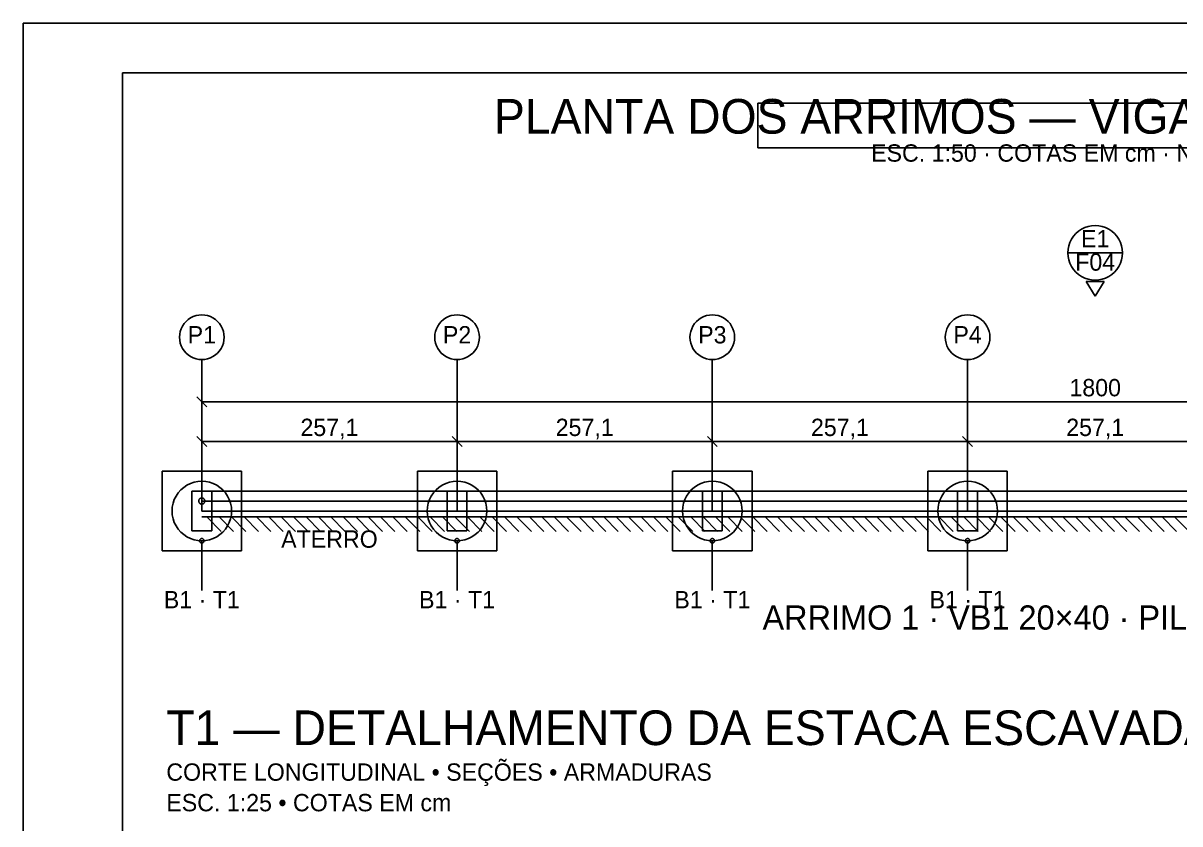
# Model space of a CAD drawing. Header units: millimetres. Extents: x 0 to 3648, y 0 to 594.
# Drawn here: x 0 to 233.1, y 432.7 to 594 of the extents above; entities that cross this region are included whole.
import ezdxf
from ezdxf.enums import TextEntityAlignment as Align

# ---------------------------------------------------------------- set-up
doc = ezdxf.new("R2010")
doc.units = ezdxf.units.MM
for name, color, linetype in [('ARMADURAS', 1, 'CONTINUOUS'), ('COTAS', 4, 'CONTINUOUS'), ('DESENHOS', 7, 'CONTINUOUS'), ('EIXOS', 6, 'CONTINUOUS'), ('FORMAS', 7, 'CONTINUOUS'), ('MOLDURA', 7, 'CONTINUOUS'), ('TEXTOS', 2, 'CONTINUOUS')]:
    doc.layers.add(name, color=color, linetype=linetype)

msp = doc.modelspace()

# ---------------------------------------------------------------- linework, layer by layer
at = {"layer": 'ARMADURAS'}
for p, q in [((34, 499.73883), (38, 499.73883)), ((34, 491.73883), (34, 499.73883)), ((38, 499.73883), (38, 491.73883)), ((85.42857, 499.73883), (89.42857, 499.73883)), ((85.42857, 491.73883), (85.42857, 499.73883)), ((89.42857, 499.73883), (89.42857, 491.73883)), ((136.85714, 499.73883), (140.85714, 499.73883)), ((136.85714, 491.73883), (136.85714, 499.73883)), ((140.85714, 499.73883), (140.85714, 491.73883)), ((188.28571, 499.73883), (192.28572, 499.73883)), ((188.28571, 491.73883), (188.28571, 499.73883)), ((192.28572, 499.73883), (192.28572, 491.73883)), ((38, 491.73883), (34, 491.73883)), ((89.42857, 491.73883), (85.42857, 491.73883)), ((140.85714, 491.73883), (136.85714, 491.73883)), ((192.28572, 491.73883), (188.28571, 491.73883))]:
    msp.add_line(p, q, dxfattribs=at)
at = {"layer": 'COTAS'}
for p, q in [((35, 518.73883), (37, 516.73882)), ((36, 517.73883), (396.00001, 517.73883)), ((35, 510.73883), (37, 508.73883)), ((86.42857, 510.73883), (88.42857, 508.73883)), ((86.42857, 510.73883), (88.42857, 508.73883)), ((137.85715, 510.73883), (139.85715, 508.73883)), ((137.85715, 510.73883), (139.85715, 508.73883)), ((189.28572, 510.73883), (191.28571, 508.73883)), ((189.28572, 510.73883), (191.28571, 508.73883)), ((36, 509.73882), (87.42857, 509.73882)), ((87.42857, 509.73882), (138.85714, 509.73882)), ((138.85714, 509.73882), (190.28572, 509.73882)), ((190.28572, 509.73882), (241.71429, 509.73882)), ((36, 489.73882), (36, 479.73882)), ((87.42857, 489.73882), (87.42857, 479.73882)), ((138.85714, 489.73882), (138.85714, 479.73882)), ((190.28572, 489.73882), (190.28572, 479.73882))]:
    msp.add_line(p, q, dxfattribs=at)
at = {"layer": 'DESENHOS'}
for p, q in [((148.05129, 577.89267), (283.94872, 577.89267)), ((148.05129, 568.91831), (148.05129, 577.89267)), ((283.94872, 568.91831), (148.05129, 568.91831))]:
    msp.add_line(p, q, dxfattribs=at)
at = {"layer": 'EIXOS'}
for p, q in [((212.65182, 552.10227), (213.25001, 552.50196)), ((213.25001, 552.50196), (213.89525, 552.82017)), ((213.89525, 552.82017), (214.57649, 553.05142)), ((214.57649, 553.05142), (215.28211, 553.19177)), ((215.28211, 553.19177), (216.00001, 553.23883)), ((216.00001, 553.23883), (216.7179, 553.19177)), ((216.7179, 553.19177), (217.42352, 553.05142)), ((217.42352, 553.05142), (218.10476, 552.82017)), ((218.10476, 552.82017), (218.75, 552.50196)), ((218.75, 552.50196), (219.34819, 552.10227)), ((210.91867, 549.84358), (211.23687, 550.48883)), ((211.23687, 550.48883), (211.63656, 551.08701)), ((211.63656, 551.08701), (212.11092, 551.62792)), ((212.11092, 551.62792), (212.65182, 552.10227)), ((219.34819, 552.10227), (219.88909, 551.62792)), ((219.88909, 551.62792), (220.36346, 551.08701)), ((220.36346, 551.08701), (220.76314, 550.48883)), ((220.76314, 550.48883), (221.08134, 549.84358)), ((210.5, 547.73883), (210.54706, 548.45672)), ((210.54706, 547.02094), (210.5, 547.73883)), ((210.5, 547.73883), (221.50001, 547.73883)), ((210.54706, 548.45672), (210.68741, 549.16233)), ((210.68741, 549.16233), (210.91867, 549.84358)), ((221.08134, 549.84358), (221.3126, 549.16233)), ((221.3126, 549.16233), (221.45295, 548.45672)), ((221.45295, 548.45672), (221.50001, 547.73883)), ((221.50001, 547.73883), (221.45295, 547.02094)), ((210.68741, 546.31532), (210.54706, 547.02094)), ((210.91867, 545.63407), (210.68741, 546.31532)), ((211.23687, 544.98882), (210.91867, 545.63407)), ((221.08134, 545.63407), (220.76314, 544.98882)), ((221.3126, 546.31532), (221.08134, 545.63407)), ((221.45295, 547.02094), (221.3126, 546.31532)), ((211.63656, 544.39064), (211.23687, 544.98882)), ((212.11092, 543.84974), (211.63656, 544.39064)), ((212.65182, 543.37538), (212.11092, 543.84974)), ((213.25001, 542.97569), (212.65182, 543.37538)), ((219.34819, 543.37538), (218.75, 542.97569)), ((219.88909, 543.84974), (219.34819, 543.37538)), ((220.36346, 544.39064), (219.88909, 543.84974)), ((220.76314, 544.98882), (220.36346, 544.39064)), ((213.89525, 542.65748), (213.25001, 542.97569)), ((214.57649, 542.42623), (213.89525, 542.65748)), ((215.28211, 542.28588), (214.57649, 542.42623)), ((216.00001, 542.23882), (215.28211, 542.28588)), ((216.7179, 542.28588), (216.00001, 542.23882)), ((217.42352, 542.42623), (216.7179, 542.28588)), ((218.10476, 542.65748), (217.42352, 542.42623)), ((218.75, 542.97569), (218.10476, 542.65748)), ((32.42991, 533.47826), (32.81802, 533.92081)), ((32.81802, 533.92081), (33.26057, 534.30892)), ((33.26057, 534.30892), (33.75, 534.63594)), ((33.75, 534.63594), (34.27792, 534.89628)), ((34.27792, 534.89628), (34.83531, 535.08549)), ((34.83531, 535.08549), (35.41263, 535.20033)), ((35.41263, 535.20033), (36, 535.23883)), ((36, 535.23883), (36.58737, 535.20033)), ((36.58737, 535.20033), (37.16469, 535.08549)), ((37.16469, 535.08549), (37.72207, 534.89628)), ((37.72207, 534.89628), (38.25, 534.63594)), ((38.25, 534.63594), (38.73942, 534.30892)), ((38.73942, 534.30892), (39.18198, 533.92081)), ((39.18198, 533.92081), (39.57009, 533.47826)), ((83.85848, 533.47826), (84.24659, 533.92081)), ((84.24659, 533.92081), (84.68914, 534.30892)), ((84.68914, 534.30892), (85.17857, 534.63594)), ((85.17857, 534.63594), (85.7065, 534.89628)), ((85.7065, 534.89628), (86.26389, 535.08549)), ((86.26389, 535.08549), (86.8412, 535.20033)), ((86.8412, 535.20033), (87.42857, 535.23883)), ((87.42857, 535.23883), (88.01594, 535.20033)), ((88.01594, 535.20033), (88.59326, 535.08549)), ((88.59326, 535.08549), (89.15065, 534.89628)), ((89.15065, 534.89628), (89.67857, 534.63594)), ((89.67857, 534.63594), (90.168, 534.30892)), ((90.168, 534.30892), (90.61056, 533.92081)), ((90.61056, 533.92081), (90.99866, 533.47826)), ((135.28705, 533.47826), (135.67516, 533.92081)), ((135.67516, 533.92081), (136.11773, 534.30892)), ((136.11773, 534.30892), (136.60715, 534.63594)), ((136.60715, 534.63594), (137.13507, 534.89628)), ((137.13507, 534.89628), (137.69246, 535.08549)), ((137.69246, 535.08549), (138.26978, 535.20033)), ((138.26978, 535.20033), (138.85714, 535.23883)), ((138.85714, 535.23883), (139.44452, 535.20033)), ((139.44452, 535.20033), (140.02183, 535.08549)), ((140.02183, 535.08549), (140.57922, 534.89628)), ((140.57922, 534.89628), (141.10715, 534.63594)), ((141.10715, 534.63594), (141.59657, 534.30892)), ((141.59657, 534.30892), (142.03912, 533.92081)), ((142.03912, 533.92081), (142.42724, 533.47826)), ((186.71564, 533.47826), (187.10374, 533.92081)), ((187.10374, 533.92081), (187.54629, 534.30892)), ((187.54629, 534.30892), (188.03572, 534.63594)), ((188.03572, 534.63594), (188.56364, 534.89628)), ((188.56364, 534.89628), (189.12103, 535.08549)), ((189.12103, 535.08549), (189.69835, 535.20033)), ((189.69835, 535.20033), (190.28572, 535.23883)), ((190.28572, 535.23883), (190.87308, 535.20033)), ((190.87308, 535.20033), (191.4504, 535.08549)), ((191.4504, 535.08549), (192.00779, 534.89628)), ((192.00779, 534.89628), (192.53571, 534.63594)), ((192.53571, 534.63594), (193.02515, 534.30892)), ((193.02515, 534.30892), (193.4677, 533.92081)), ((193.4677, 533.92081), (193.85581, 533.47826)), ((31.5385, 531.32619), (31.65333, 531.9035)), ((31.65333, 531.9035), (31.84254, 532.4609)), ((31.84254, 532.4609), (32.10289, 532.98882)), ((32.10289, 532.98882), (32.42991, 533.47826)), ((39.57009, 533.47826), (39.89711, 532.98882)), ((39.89711, 532.98882), (40.15746, 532.4609)), ((40.15746, 532.4609), (40.34667, 531.9035)), ((40.34667, 531.9035), (40.4615, 531.32619)), ((82.96707, 531.32619), (83.08191, 531.9035)), ((83.08191, 531.9035), (83.27112, 532.4609)), ((83.27112, 532.4609), (83.53146, 532.98882)), ((83.53146, 532.98882), (83.85848, 533.47826)), ((90.99866, 533.47826), (91.32568, 532.98882)), ((91.32568, 532.98882), (91.58603, 532.4609)), ((91.58603, 532.4609), (91.77524, 531.9035)), ((91.77524, 531.9035), (91.89007, 531.32619)), ((134.39564, 531.32619), (134.51048, 531.9035)), ((134.51048, 531.9035), (134.69969, 532.4609)), ((134.69969, 532.4609), (134.96003, 532.98882)), ((134.96003, 532.98882), (135.28705, 533.47826)), ((142.42724, 533.47826), (142.75427, 532.98882)), ((142.75427, 532.98882), (143.0146, 532.4609)), ((143.0146, 532.4609), (143.20381, 531.9035)), ((143.20381, 531.9035), (143.31865, 531.32619)), ((185.82423, 531.32619), (185.93905, 531.9035)), ((185.93905, 531.9035), (186.12826, 532.4609)), ((186.12826, 532.4609), (186.38861, 532.98882)), ((186.38861, 532.98882), (186.71564, 533.47826)), ((193.85581, 533.47826), (194.18283, 532.98882)), ((194.18283, 532.98882), (194.44317, 532.4609)), ((194.44317, 532.4609), (194.63238, 531.9035)), ((194.63238, 531.9035), (194.74722, 531.32619)), ((31.5, 530.73883), (31.5385, 531.32619)), ((31.5385, 530.15145), (31.5, 530.73883)), ((31.65333, 529.57414), (31.5385, 530.15145)), ((31.84254, 529.01675), (31.65333, 529.57414)), ((40.34667, 529.57414), (40.15746, 529.01675)), ((40.4615, 530.15145), (40.34667, 529.57414)), ((40.4615, 531.32619), (40.5, 530.73883)), ((40.5, 530.73883), (40.4615, 530.15145)), ((82.92857, 530.73883), (82.96707, 531.32619)), ((82.96707, 530.15145), (82.92857, 530.73883)), ((83.08191, 529.57414), (82.96707, 530.15145)), ((83.27112, 529.01675), (83.08191, 529.57414)), ((91.77524, 529.57414), (91.58603, 529.01675)), ((91.89007, 530.15145), (91.77524, 529.57414)), ((91.89007, 531.32619), (91.92857, 530.73883)), ((91.92857, 530.73883), (91.89007, 530.15145)), ((134.35714, 530.73883), (134.39564, 531.32619)), ((134.39564, 530.15145), (134.35714, 530.73883)), ((134.51048, 529.57414), (134.39564, 530.15145)), ((134.69969, 529.01675), (134.51048, 529.57414)), ((143.20381, 529.57414), (143.0146, 529.01675)), ((143.31865, 530.15145), (143.20381, 529.57414)), ((143.31865, 531.32619), (143.35715, 530.73883)), ((143.35715, 530.73883), (143.31865, 530.15145)), ((185.78573, 530.73883), (185.82423, 531.32619)), ((185.82423, 530.15145), (185.78573, 530.73883)), ((185.93905, 529.57414), (185.82423, 530.15145)), ((186.12826, 529.01675), (185.93905, 529.57414)), ((194.63238, 529.57414), (194.44317, 529.01675)), ((194.74722, 530.15145), (194.63238, 529.57414)), ((194.74722, 531.32619), (194.78572, 530.73883)), ((194.78572, 530.73883), (194.74722, 530.15145)), ((32.10289, 528.48882), (31.84254, 529.01675)), ((32.42991, 527.9994), (32.10289, 528.48882)), ((32.81802, 527.55685), (32.42991, 527.9994)), ((33.26057, 527.16874), (32.81802, 527.55685)), ((33.75, 526.84172), (33.26057, 527.16874)), ((34.27792, 526.58136), (33.75, 526.84172)), ((38.25, 526.84172), (37.72207, 526.58136)), ((38.73942, 527.16874), (38.25, 526.84172)), ((39.18198, 527.55685), (38.73942, 527.16874)), ((39.57009, 527.9994), (39.18198, 527.55685)), ((39.89711, 528.48882), (39.57009, 527.9994)), ((40.15746, 529.01675), (39.89711, 528.48882)), ((83.53146, 528.48882), (83.27112, 529.01675)), ((83.85848, 527.9994), (83.53146, 528.48882)), ((84.24659, 527.55685), (83.85848, 527.9994)), ((84.68914, 527.16874), (84.24659, 527.55685)), ((85.17857, 526.84172), (84.68914, 527.16874)), ((85.7065, 526.58136), (85.17857, 526.84172)), ((89.67857, 526.84172), (89.15065, 526.58136)), ((90.168, 527.16874), (89.67857, 526.84172)), ((90.61056, 527.55685), (90.168, 527.16874)), ((90.99866, 527.9994), (90.61056, 527.55685)), ((91.32568, 528.48882), (90.99866, 527.9994)), ((91.58603, 529.01675), (91.32568, 528.48882)), ((134.96003, 528.48882), (134.69969, 529.01675)), ((135.28705, 527.9994), (134.96003, 528.48882)), ((135.67516, 527.55685), (135.28705, 527.9994)), ((136.11773, 527.16874), (135.67516, 527.55685)), ((136.60715, 526.84172), (136.11773, 527.16874)), ((137.13507, 526.58136), (136.60715, 526.84172)), ((141.10715, 526.84172), (140.57922, 526.58136)), ((141.59657, 527.16874), (141.10715, 526.84172)), ((142.03912, 527.55685), (141.59657, 527.16874)), ((142.42724, 527.9994), (142.03912, 527.55685)), ((142.75427, 528.48882), (142.42724, 527.9994)), ((143.0146, 529.01675), (142.75427, 528.48882)), ((186.38861, 528.48882), (186.12826, 529.01675)), ((186.71564, 527.9994), (186.38861, 528.48882)), ((187.10374, 527.55685), (186.71564, 527.9994)), ((187.54629, 527.16874), (187.10374, 527.55685)), ((188.03572, 526.84172), (187.54629, 527.16874)), ((188.56364, 526.58136), (188.03572, 526.84172)), ((192.53571, 526.84172), (192.00779, 526.58136)), ((193.02515, 527.16874), (192.53571, 526.84172)), ((193.4677, 527.55685), (193.02515, 527.16874)), ((193.85581, 527.9994), (193.4677, 527.55685)), ((194.18283, 528.48882), (193.85581, 527.9994)), ((194.44317, 529.01675), (194.18283, 528.48882)), ((34.83531, 526.39216), (34.27792, 526.58136)), ((35.41263, 526.27733), (34.83531, 526.39216)), ((36, 526.23883), (35.41263, 526.27733)), ((36.58737, 526.27733), (36, 526.23883)), ((36, 495.73883), (36, 526.23883)), ((37.16469, 526.39216), (36.58737, 526.27733)), ((37.72207, 526.58136), (37.16469, 526.39216)), ((86.26389, 526.39216), (85.7065, 526.58136)), ((86.8412, 526.27733), (86.26389, 526.39216)), ((87.42857, 526.23883), (86.8412, 526.27733)), ((88.01594, 526.27733), (87.42857, 526.23883)), ((87.42857, 495.73883), (87.42857, 526.23883)), ((88.59326, 526.39216), (88.01594, 526.27733)), ((89.15065, 526.58136), (88.59326, 526.39216)), ((137.69246, 526.39216), (137.13507, 526.58136)), ((138.26978, 526.27733), (137.69246, 526.39216)), ((138.85714, 526.23883), (138.26978, 526.27733)), ((139.44452, 526.27733), (138.85714, 526.23883)), ((138.85714, 495.73883), (138.85714, 526.23883)), ((140.02183, 526.39216), (139.44452, 526.27733)), ((140.57922, 526.58136), (140.02183, 526.39216)), ((189.12103, 526.39216), (188.56364, 526.58136)), ((189.69835, 526.27733), (189.12103, 526.39216)), ((190.28572, 526.23883), (189.69835, 526.27733)), ((190.87308, 526.27733), (190.28572, 526.23883)), ((190.28572, 495.73883), (190.28572, 526.23883)), ((191.4504, 526.39216), (190.87308, 526.27733)), ((192.00779, 526.58136), (191.4504, 526.39216)), ((28, 503.73883), (44, 503.73883)), ((28, 487.73883), (28, 503.73883)), ((44, 503.73883), (44, 487.73883)), ((79.42857, 503.73883), (95.42857, 503.73883)), ((79.42857, 487.73883), (79.42857, 503.73883)), ((95.42857, 503.73883), (95.42857, 487.73883)), ((130.85714, 503.73883), (146.85714, 503.73883)), ((130.85714, 487.73883), (130.85714, 503.73883)), ((146.85714, 503.73883), (146.85714, 487.73883)), ((182.28572, 503.73883), (198.28571, 503.73883)), ((182.28572, 487.73883), (182.28572, 503.73883)), ((198.28571, 503.73883), (198.28571, 487.73883)), ((33, 500.93497), (33.7039, 501.2821)), ((33.7039, 501.2821), (34.44708, 501.53438)), ((34.44708, 501.53438), (35.21684, 501.68749)), ((35.21684, 501.68749), (36, 501.73882)), ((36, 501.73882), (36.78316, 501.68749)), ((36.78316, 501.68749), (37.55291, 501.53438)), ((37.55291, 501.53438), (38.2961, 501.2821)), ((38.2961, 501.2821), (39, 500.93497)), ((84.42857, 500.93497), (85.13247, 501.2821)), ((85.13247, 501.2821), (85.87566, 501.53438)), ((85.87566, 501.53438), (86.64541, 501.68749)), ((86.64541, 501.68749), (87.42857, 501.73882)), ((87.42857, 501.73882), (88.21173, 501.68749)), ((88.21173, 501.68749), (88.98149, 501.53438)), ((88.98149, 501.53438), (89.72467, 501.2821)), ((89.72467, 501.2821), (90.42857, 500.93497)), ((135.85715, 500.93497), (136.56104, 501.2821)), ((136.56104, 501.2821), (137.30423, 501.53438)), ((137.30423, 501.53438), (138.07398, 501.68749)), ((138.07398, 501.68749), (138.85714, 501.73882)), ((138.85714, 501.73882), (139.6403, 501.68749)), ((139.6403, 501.68749), (140.41006, 501.53438)), ((140.41006, 501.53438), (141.15325, 501.2821)), ((141.15325, 501.2821), (141.85714, 500.93497)), ((187.28572, 500.93497), (187.98963, 501.2821)), ((187.98963, 501.2821), (188.7328, 501.53438)), ((188.7328, 501.53438), (189.50256, 501.68749)), ((189.50256, 501.68749), (190.28572, 501.73882)), ((190.28572, 501.73882), (191.06888, 501.68749)), ((191.06888, 501.68749), (191.83863, 501.53438)), ((191.83863, 501.53438), (192.58182, 501.2821)), ((192.58182, 501.2821), (193.28573, 500.93497)), ((30.80385, 498.73883), (31.23988, 499.39139)), ((31.23988, 499.39139), (31.75736, 499.98146)), ((31.75736, 499.98146), (32.34743, 500.49895)), ((32.34743, 500.49895), (33, 500.93497)), ((396.00001, 499.73882), (36, 499.73882)), ((36, 499.73882), (36, 495.73883)), ((39, 500.93497), (39.65257, 500.49895)), ((39.65257, 500.49895), (40.24264, 499.98146)), ((40.24264, 499.98146), (40.76012, 499.39139)), ((40.76012, 499.39139), (41.19615, 498.73883)), ((82.23242, 498.73883), (82.66845, 499.39139)), ((82.66845, 499.39139), (83.18593, 499.98146)), ((83.18593, 499.98146), (83.776, 500.49895)), ((83.776, 500.49895), (84.42857, 500.93497)), ((90.42857, 500.93497), (91.08114, 500.49895)), ((91.08114, 500.49895), (91.67121, 499.98146)), ((91.67121, 499.98146), (92.18869, 499.39139)), ((92.18869, 499.39139), (92.62472, 498.73883)), ((133.661, 498.73883), (134.09702, 499.39139)), ((134.09702, 499.39139), (134.61451, 499.98146)), ((134.61451, 499.98146), (135.20458, 500.49895)), ((135.20458, 500.49895), (135.85715, 500.93497)), ((141.85714, 500.93497), (142.50972, 500.49895)), ((142.50972, 500.49895), (143.09979, 499.98146)), ((143.09979, 499.98146), (143.61727, 499.39139)), ((143.61727, 499.39139), (144.0533, 498.73883)), ((185.08957, 498.73883), (185.52561, 499.39139)), ((185.52561, 499.39139), (186.04308, 499.98146)), ((186.04308, 499.98146), (186.63314, 500.49895)), ((186.63314, 500.49895), (187.28572, 500.93497)), ((193.28573, 500.93497), (193.93829, 500.49895)), ((193.93829, 500.49895), (194.52835, 499.98146)), ((194.52835, 499.98146), (195.04584, 499.39139)), ((195.04584, 499.39139), (195.48188, 498.73883)), ((30, 495.73883), (30.05133, 496.52199)), ((30.05133, 496.52199), (30.20445, 497.29174)), ((30.20445, 497.29174), (30.45672, 498.03492)), ((30.45672, 498.03492), (30.80385, 498.73883)), ((36, 497.73883), (396.00001, 497.73883)), ((41.19615, 498.73883), (41.54328, 498.03492)), ((41.54328, 498.03492), (41.79556, 497.29174)), ((41.79556, 497.29174), (41.94867, 496.52199)), ((41.94867, 496.52199), (42, 495.73883)), ((81.42857, 495.73883), (81.4799, 496.52199)), ((81.4799, 496.52199), (81.63302, 497.29174)), ((81.63302, 497.29174), (81.8853, 498.03492)), ((81.8853, 498.03492), (82.23242, 498.73883)), ((92.62472, 498.73883), (92.97185, 498.03492)), ((92.97185, 498.03492), (93.22413, 497.29174)), ((93.22413, 497.29174), (93.37724, 496.52199)), ((93.37724, 496.52199), (93.42857, 495.73883)), ((132.85715, 495.73883), (132.90848, 496.52199)), ((132.90848, 496.52199), (133.06159, 497.29174)), ((133.06159, 497.29174), (133.31386, 498.03492)), ((133.31386, 498.03492), (133.661, 498.73883)), ((144.0533, 498.73883), (144.40042, 498.03492)), ((144.40042, 498.03492), (144.65269, 497.29174)), ((144.65269, 497.29174), (144.80581, 496.52199)), ((144.80581, 496.52199), (144.85715, 495.73883)), ((184.28572, 495.73883), (184.33705, 496.52199)), ((184.33705, 496.52199), (184.49017, 497.29174)), ((184.49017, 497.29174), (184.74245, 498.03492)), ((184.74245, 498.03492), (185.08957, 498.73883)), ((195.48188, 498.73883), (195.829, 498.03492)), ((195.829, 498.03492), (196.08128, 497.29174)), ((196.08128, 497.29174), (196.2344, 496.52199)), ((196.2344, 496.52199), (196.28571, 495.73883)), ((30.05133, 494.95567), (30, 495.73883)), ((30.20445, 494.18591), (30.05133, 494.95567)), ((30.45672, 493.44272), (30.20445, 494.18591)), ((36, 495.73883), (396.00001, 495.73883)), ((41.79556, 494.18591), (41.54328, 493.44272)), ((41.94867, 494.95567), (41.79556, 494.18591)), ((42, 495.73883), (41.94867, 494.95567)), ((81.4799, 494.95567), (81.42857, 495.73883)), ((81.63302, 494.18591), (81.4799, 494.95567)), ((81.8853, 493.44272), (81.63302, 494.18591)), ((93.22413, 494.18591), (92.97185, 493.44272)), ((93.37724, 494.95567), (93.22413, 494.18591)), ((93.42857, 495.73883), (93.37724, 494.95567)), ((132.90848, 494.95567), (132.85715, 495.73883)), ((133.06159, 494.18591), (132.90848, 494.95567)), ((133.31386, 493.44272), (133.06159, 494.18591)), ((144.65269, 494.18591), (144.40042, 493.44272)), ((144.80581, 494.95567), (144.65269, 494.18591)), ((144.85715, 495.73883), (144.80581, 494.95567)), ((184.33705, 494.95567), (184.28572, 495.73883)), ((184.49017, 494.18591), (184.33705, 494.95567)), ((184.74245, 493.44272), (184.49017, 494.18591)), ((196.08128, 494.18591), (195.829, 493.44272)), ((196.2344, 494.95567), (196.08128, 494.18591)), ((196.28571, 495.73883), (196.2344, 494.95567)), ((30.80385, 492.73883), (30.45672, 493.44272)), ((31.23988, 492.08625), (30.80385, 492.73883)), ((31.75736, 491.49618), (31.23988, 492.08625)), ((40.76012, 492.08625), (40.24264, 491.49618)), ((41.19615, 492.73883), (40.76012, 492.08625)), ((41.54328, 493.44272), (41.19615, 492.73883)), ((82.23242, 492.73883), (81.8853, 493.44272)), ((82.66845, 492.08625), (82.23242, 492.73883)), ((83.18593, 491.49618), (82.66845, 492.08625)), ((92.18869, 492.08625), (91.67121, 491.49618)), ((92.62472, 492.73883), (92.18869, 492.08625)), ((92.97185, 493.44272), (92.62472, 492.73883)), ((133.661, 492.73883), (133.31386, 493.44272)), ((134.09702, 492.08625), (133.661, 492.73883)), ((134.61451, 491.49618), (134.09702, 492.08625)), ((143.61727, 492.08625), (143.09979, 491.49618)), ((144.0533, 492.73883), (143.61727, 492.08625)), ((144.40042, 493.44272), (144.0533, 492.73883)), ((185.08957, 492.73883), (184.74245, 493.44272)), ((185.52561, 492.08625), (185.08957, 492.73883)), ((186.04308, 491.49618), (185.52561, 492.08625)), ((195.04584, 492.08625), (194.52835, 491.49618)), ((195.48188, 492.73883), (195.04584, 492.08625)), ((195.829, 493.44272), (195.48188, 492.73883)), ((32.34743, 490.97871), (31.75736, 491.49618)), ((33, 490.54267), (32.34743, 490.97871)), ((33.7039, 490.19555), (33, 490.54267)), ((34.44708, 489.94327), (33.7039, 490.19555)), ((35.21684, 489.79015), (34.44708, 489.94327)), ((36, 489.73882), (35.21684, 489.79015)), ((36.78316, 489.79015), (36, 489.73882)), ((37.55291, 489.94327), (36.78316, 489.79015)), ((38.2961, 490.19555), (37.55291, 489.94327)), ((39, 490.54267), (38.2961, 490.19555)), ((39.65257, 490.97871), (39, 490.54267)), ((40.24264, 491.49618), (39.65257, 490.97871)), ((83.776, 490.97871), (83.18593, 491.49618)), ((84.42857, 490.54267), (83.776, 490.97871)), ((85.13247, 490.19555), (84.42857, 490.54267)), ((85.87566, 489.94327), (85.13247, 490.19555)), ((86.64541, 489.79015), (85.87566, 489.94327)), ((87.42857, 489.73882), (86.64541, 489.79015)), ((88.21173, 489.79015), (87.42857, 489.73882)), ((88.98149, 489.94327), (88.21173, 489.79015)), ((89.72467, 490.19555), (88.98149, 489.94327)), ((90.42857, 490.54267), (89.72467, 490.19555)), ((91.08114, 490.97871), (90.42857, 490.54267)), ((91.67121, 491.49618), (91.08114, 490.97871)), ((135.20458, 490.97871), (134.61451, 491.49618)), ((135.85715, 490.54267), (135.20458, 490.97871)), ((136.56104, 490.19555), (135.85715, 490.54267)), ((137.30423, 489.94327), (136.56104, 490.19555)), ((138.07398, 489.79015), (137.30423, 489.94327)), ((138.85714, 489.73882), (138.07398, 489.79015)), ((139.6403, 489.79015), (138.85714, 489.73882)), ((140.41006, 489.94327), (139.6403, 489.79015)), ((141.15325, 490.19555), (140.41006, 489.94327)), ((141.85714, 490.54267), (141.15325, 490.19555)), ((142.50972, 490.97871), (141.85714, 490.54267)), ((143.09979, 491.49618), (142.50972, 490.97871)), ((186.63314, 490.97871), (186.04308, 491.49618)), ((187.28572, 490.54267), (186.63314, 490.97871)), ((187.98963, 490.19555), (187.28572, 490.54267)), ((188.7328, 489.94327), (187.98963, 490.19555)), ((189.50256, 489.79015), (188.7328, 489.94327)), ((190.28572, 489.73882), (189.50256, 489.79015)), ((191.06888, 489.79015), (190.28572, 489.73882)), ((191.83863, 489.94327), (191.06888, 489.79015)), ((192.58182, 490.19555), (191.83863, 489.94327)), ((193.28573, 490.54267), (192.58182, 490.19555)), ((193.93829, 490.97871), (193.28573, 490.54267)), ((194.52835, 491.49618), (193.93829, 490.97871)), ((44, 487.73883), (28, 487.73883)), ((95.42857, 487.73883), (79.42857, 487.73883)), ((146.85714, 487.73883), (130.85714, 487.73883)), ((198.28571, 487.73883), (182.28572, 487.73883))]:
    msp.add_line(p, q, dxfattribs=at)
at = {"layer": 'FORMAS'}
for p, q in [((36, 494.53883), (396.00001, 494.53883)), ((37, 494.53883), (39.9, 491.63883)), ((39.5, 494.53883), (42.4, 491.63883)), ((42, 494.53883), (44.9, 491.63883)), ((44.5, 494.53883), (47.4, 491.63883)), ((47, 494.53883), (49.9, 491.63883)), ((49.5, 494.53883), (52.4, 491.63883)), ((52, 494.53883), (54.9, 491.63883)), ((54.5, 494.53883), (57.4, 491.63883)), ((57, 494.53883), (59.9, 491.63883)), ((59.5, 494.53883), (62.4, 491.63883)), ((62, 494.53883), (64.9, 491.63883)), ((64.5, 494.53883), (67.4, 491.63883)), ((67, 494.53883), (69.9, 491.63883)), ((69.5, 494.53883), (72.4, 491.63883)), ((72, 494.53883), (74.9, 491.63883)), ((74.5, 494.53883), (77.4, 491.63883)), ((77, 494.53883), (79.9, 491.63883)), ((79.5, 494.53883), (82.4, 491.63883)), ((82, 494.53883), (84.9, 491.63883)), ((84.5, 494.53883), (87.4, 491.63883)), ((87, 494.53883), (89.9, 491.63883)), ((89.5, 494.53883), (92.4, 491.63883)), ((92, 494.53883), (94.9, 491.63883)), ((94.5, 494.53883), (97.4, 491.63883)), ((97, 494.53883), (99.9, 491.63883)), ((99.5, 494.53883), (102.4, 491.63883)), ((102, 494.53883), (104.9, 491.63883)), ((104.5, 494.53883), (107.4, 491.63883)), ((107, 494.53883), (109.9, 491.63883)), ((109.5, 494.53883), (112.4, 491.63883)), ((112, 494.53883), (114.9, 491.63883)), ((114.5, 494.53883), (117.4, 491.63883)), ((117, 494.53883), (119.9, 491.63883)), ((119.5, 494.53883), (122.4, 491.63883)), ((122, 494.53883), (124.9, 491.63883)), ((124.5, 494.53883), (127.4, 491.63883)), ((127, 494.53883), (129.9, 491.63883)), ((129.5, 494.53883), (132.4, 491.63883)), ((132, 494.53883), (134.9, 491.63883)), ((134.5, 494.53883), (137.4, 491.63883)), ((137, 494.53883), (139.9, 491.63883)), ((139.5, 494.53883), (142.4, 491.63883)), ((142, 494.53883), (144.9, 491.63883)), ((144.5, 494.53883), (147.4, 491.63883)), ((147, 494.53883), (149.9, 491.63883)), ((149.5, 494.53883), (152.4, 491.63883)), ((152, 494.53883), (154.9, 491.63883)), ((154.5, 494.53883), (157.4, 491.63883)), ((157, 494.53883), (159.90001, 491.63883)), ((159.50001, 494.53883), (162.40001, 491.63883)), ((162.00001, 494.53883), (164.90001, 491.63883)), ((164.50001, 494.53883), (167.40001, 491.63883)), ((167.00001, 494.53883), (169.90001, 491.63883)), ((169.50001, 494.53883), (172.40001, 491.63883)), ((172.00001, 494.53883), (174.90001, 491.63883)), ((174.50001, 494.53883), (177.40001, 491.63883)), ((177.00001, 494.53883), (179.90001, 491.63883)), ((179.50001, 494.53883), (182.40001, 491.63883)), ((182.00001, 494.53883), (184.90001, 491.63883)), ((184.50001, 494.53883), (187.40001, 491.63883)), ((187.00001, 494.53883), (189.90001, 491.63883)), ((189.50001, 494.53883), (192.40001, 491.63883)), ((192.00001, 494.53883), (194.90001, 491.63883)), ((194.50001, 494.53883), (197.40001, 491.63883)), ((197.00001, 494.53883), (199.90001, 491.63883)), ((199.50001, 494.53883), (202.40001, 491.63883)), ((202.00001, 494.53883), (204.90001, 491.63883)), ((204.50001, 494.53883), (207.40001, 491.63883)), ((207.00001, 494.53883), (209.90001, 491.63883)), ((209.50001, 494.53883), (212.40001, 491.63883)), ((212.00001, 494.53883), (214.90001, 491.63883)), ((214.50001, 494.53883), (217.40001, 491.63883)), ((217.00001, 494.53883), (219.90001, 491.63883)), ((219.50001, 494.53883), (222.40001, 491.63883)), ((222.00001, 494.53883), (224.90001, 491.63883)), ((224.50001, 494.53883), (227.40001, 491.63883)), ((227.00001, 494.53883), (229.90001, 491.63883)), ((229.50001, 494.53883), (232.40001, 491.63883)), ((232.00001, 494.53883), (234.90001, 491.63883)), ((35.55, 489.73882), (35.55385, 489.79756)), ((35.55385, 489.68009), (35.55, 489.73882)), ((35.55385, 489.79756), (35.56533, 489.85529)), ((35.56533, 489.62236), (35.55385, 489.68009)), ((35.56533, 489.85529), (35.58426, 489.91104)), ((35.58426, 489.56663), (35.56533, 489.62236)), ((35.58426, 489.91104), (35.61029, 489.96382)), ((35.61029, 489.51382), (35.58426, 489.56663)), ((35.61029, 489.96382), (35.64299, 490.01276)), ((35.64299, 489.46488), (35.61029, 489.51382)), ((35.64299, 490.01276), (35.6818, 490.05702)), ((35.6818, 489.42063), (35.64299, 489.46488)), ((35.6818, 490.05702), (35.72606, 490.09583)), ((35.72606, 489.38181), (35.6818, 489.42063)), ((35.72606, 490.09583), (35.775, 490.12854)), ((35.775, 490.12854), (35.82779, 490.15457)), ((35.82779, 490.15457), (35.88353, 490.17349)), ((35.88353, 490.17349), (35.94126, 490.18497)), ((35.94126, 490.18497), (36, 490.18882)), ((36, 490.18882), (36.05874, 490.18497)), ((36.05874, 490.18497), (36.11647, 490.17349)), ((36.11647, 490.17349), (36.17221, 490.15457)), ((36.17221, 490.15457), (36.225, 490.12854)), ((36.225, 490.12854), (36.27394, 490.09583)), ((36.27394, 490.09583), (36.3182, 490.05702)), ((36.3182, 489.42063), (36.27394, 489.38181)), ((36.3182, 490.05702), (36.35701, 490.01276)), ((36.35701, 489.46488), (36.3182, 489.42063)), ((36.35701, 490.01276), (36.38971, 489.96382)), ((36.38971, 489.51382), (36.35701, 489.46488)), ((36.38971, 489.96382), (36.41575, 489.91104)), ((36.41575, 489.56663), (36.38971, 489.51382)), ((36.41575, 489.91104), (36.43467, 489.85529)), ((36.43467, 489.62236), (36.41575, 489.56663)), ((36.43467, 489.85529), (36.44615, 489.79756)), ((36.44615, 489.68009), (36.43467, 489.62236)), ((36.44615, 489.79756), (36.45, 489.73882)), ((36.45, 489.73882), (36.44615, 489.68009)), ((86.97857, 489.73882), (86.98242, 489.79756)), ((86.98242, 489.68009), (86.97857, 489.73882)), ((86.98242, 489.79756), (86.99391, 489.85529)), ((86.99391, 489.62236), (86.98242, 489.68009)), ((86.99391, 489.85529), (87.01283, 489.91104)), ((87.01283, 489.56663), (86.99391, 489.62236)), ((87.01283, 489.91104), (87.03886, 489.96382)), ((87.03886, 489.51382), (87.01283, 489.56663)), ((87.03886, 489.96382), (87.07156, 490.01276)), ((87.07156, 489.46488), (87.03886, 489.51382)), ((87.07156, 490.01276), (87.11038, 490.05702)), ((87.11038, 489.42063), (87.07156, 489.46488)), ((87.11038, 490.05702), (87.15463, 490.09583)), ((87.15463, 489.38181), (87.11038, 489.42063)), ((87.15463, 490.09583), (87.20357, 490.12854)), ((87.20357, 490.12854), (87.25637, 490.15457)), ((87.25637, 490.15457), (87.31211, 490.17349)), ((87.31211, 490.17349), (87.36984, 490.18497)), ((87.36984, 490.18497), (87.42857, 490.18882)), ((87.42857, 490.18882), (87.48731, 490.18497)), ((87.48731, 490.18497), (87.54504, 490.17349)), ((87.54504, 490.17349), (87.60078, 490.15457)), ((87.60078, 490.15457), (87.65357, 490.12854)), ((87.65357, 490.12854), (87.70251, 490.09583)), ((87.70251, 490.09583), (87.74677, 490.05702)), ((87.74677, 489.42063), (87.70251, 489.38181)), ((87.74677, 490.05702), (87.78558, 490.01276)), ((87.78558, 489.46488), (87.74677, 489.42063)), ((87.78558, 490.01276), (87.81828, 489.96382)), ((87.81828, 489.51382), (87.78558, 489.46488)), ((87.81828, 489.96382), (87.84432, 489.91104)), ((87.84432, 489.56663), (87.81828, 489.51382)), ((87.84432, 489.91104), (87.86324, 489.85529)), ((87.86324, 489.62236), (87.84432, 489.56663)), ((87.86324, 489.85529), (87.87472, 489.79756)), ((87.87472, 489.68009), (87.86324, 489.62236)), ((87.87472, 489.79756), (87.87857, 489.73882)), ((87.87857, 489.73882), (87.87472, 489.68009)), ((138.40714, 489.73882), (138.41099, 489.79756)), ((138.41099, 489.68009), (138.40714, 489.73882)), ((138.41099, 489.79756), (138.42248, 489.85529)), ((138.42248, 489.62236), (138.41099, 489.68009)), ((138.42248, 489.85529), (138.4414, 489.91104)), ((138.4414, 489.56663), (138.42248, 489.62236)), ((138.4414, 489.91104), (138.46744, 489.96382)), ((138.46744, 489.51382), (138.4414, 489.56663)), ((138.46744, 489.96382), (138.50013, 490.01276)), ((138.50013, 489.46488), (138.46744, 489.51382)), ((138.50013, 490.01276), (138.53894, 490.05702)), ((138.53894, 489.42063), (138.50013, 489.46488)), ((138.53894, 490.05702), (138.5832, 490.09583)), ((138.5832, 489.38181), (138.53894, 489.42063)), ((138.5832, 490.09583), (138.63214, 490.12854)), ((138.63214, 490.12854), (138.68494, 490.15457)), ((138.68494, 490.15457), (138.74067, 490.17349)), ((138.74067, 490.17349), (138.79841, 490.18497)), ((138.79841, 490.18497), (138.85714, 490.18882)), ((138.85714, 490.18882), (138.91587, 490.18497)), ((138.91587, 490.18497), (138.97361, 490.17349)), ((138.97361, 490.17349), (139.02935, 490.15457)), ((139.02935, 490.15457), (139.08214, 490.12854)), ((139.08214, 490.12854), (139.13109, 490.09583)), ((139.13109, 490.09583), (139.17534, 490.05702)), ((139.17534, 489.42063), (139.13109, 489.38181)), ((139.17534, 490.05702), (139.21415, 490.01276)), ((139.21415, 489.46488), (139.17534, 489.42063)), ((139.21415, 490.01276), (139.24686, 489.96382)), ((139.24686, 489.51382), (139.21415, 489.46488)), ((139.24686, 489.96382), (139.27288, 489.91104)), ((139.27288, 489.56663), (139.24686, 489.51382)), ((139.27288, 489.91104), (139.2918, 489.85529)), ((139.2918, 489.62236), (139.27288, 489.56663)), ((139.2918, 489.85529), (139.30329, 489.79756)), ((139.30329, 489.68009), (139.2918, 489.62236)), ((139.30329, 489.79756), (139.30714, 489.73882)), ((139.30714, 489.73882), (139.30329, 489.68009)), ((189.83572, 489.73882), (189.83957, 489.79756)), ((189.83957, 489.68009), (189.83572, 489.73882)), ((189.83957, 489.79756), (189.85106, 489.85529)), ((189.85106, 489.62236), (189.83957, 489.68009)), ((189.85106, 489.85529), (189.86998, 489.91104)), ((189.86998, 489.56663), (189.85106, 489.62236)), ((189.86998, 489.91104), (189.89601, 489.96382)), ((189.89601, 489.51382), (189.86998, 489.56663)), ((189.89601, 489.96382), (189.92871, 490.01276)), ((189.92871, 489.46488), (189.89601, 489.51382)), ((189.92871, 490.01276), (189.96753, 490.05702)), ((189.96753, 489.42063), (189.92871, 489.46488)), ((189.96753, 490.05702), (190.01178, 490.09583)), ((190.01178, 489.38181), (189.96753, 489.42063)), ((190.01178, 490.09583), (190.06072, 490.12854)), ((190.06072, 490.12854), (190.11351, 490.15457)), ((190.11351, 490.15457), (190.16926, 490.17349)), ((190.16926, 490.17349), (190.22699, 490.18497)), ((190.22699, 490.18497), (190.28572, 490.18882)), ((190.28572, 490.18882), (190.34446, 490.18497)), ((190.34446, 490.18497), (190.40219, 490.17349)), ((190.40219, 490.17349), (190.45794, 490.15457)), ((190.45794, 490.15457), (190.51072, 490.12854)), ((190.51072, 490.12854), (190.55966, 490.09583)), ((190.55966, 490.09583), (190.60392, 490.05702)), ((190.60392, 489.42063), (190.55966, 489.38181)), ((190.60392, 490.05702), (190.64273, 490.01276)), ((190.64273, 489.46488), (190.60392, 489.42063)), ((190.64273, 490.01276), (190.67542, 489.96382)), ((190.67542, 489.51382), (190.64273, 489.46488)), ((190.67542, 489.96382), (190.70147, 489.91104)), ((190.70147, 489.56663), (190.67542, 489.51382)), ((190.70147, 489.91104), (190.72039, 489.85529)), ((190.72039, 489.62236), (190.70147, 489.56663)), ((190.72039, 489.85529), (190.73187, 489.79756)), ((190.73187, 489.68009), (190.72039, 489.62236)), ((190.73187, 489.79756), (190.73572, 489.73882)), ((190.73572, 489.73882), (190.73187, 489.68009)), ((35.775, 489.34912), (35.72606, 489.38181)), ((35.82779, 489.32308), (35.775, 489.34912)), ((35.88353, 489.30416), (35.82779, 489.32308)), ((35.94126, 489.29267), (35.88353, 489.30416)), ((36, 489.28882), (35.94126, 489.29267)), ((36.05874, 489.29267), (36, 489.28882)), ((36.11647, 489.30416), (36.05874, 489.29267)), ((36.17221, 489.32308), (36.11647, 489.30416)), ((36.225, 489.34912), (36.17221, 489.32308)), ((36.27394, 489.38181), (36.225, 489.34912)), ((87.20357, 489.34912), (87.15463, 489.38181)), ((87.25637, 489.32308), (87.20357, 489.34912)), ((87.31211, 489.30416), (87.25637, 489.32308)), ((87.36984, 489.29267), (87.31211, 489.30416)), ((87.42857, 489.28882), (87.36984, 489.29267)), ((87.48731, 489.29267), (87.42857, 489.28882)), ((87.54504, 489.30416), (87.48731, 489.29267)), ((87.60078, 489.32308), (87.54504, 489.30416)), ((87.65357, 489.34912), (87.60078, 489.32308)), ((87.70251, 489.38181), (87.65357, 489.34912)), ((138.63214, 489.34912), (138.5832, 489.38181)), ((138.68494, 489.32308), (138.63214, 489.34912)), ((138.74067, 489.30416), (138.68494, 489.32308)), ((138.79841, 489.29267), (138.74067, 489.30416)), ((138.85714, 489.28882), (138.79841, 489.29267)), ((138.91587, 489.29267), (138.85714, 489.28882)), ((138.97361, 489.30416), (138.91587, 489.29267)), ((139.02935, 489.32308), (138.97361, 489.30416)), ((139.08214, 489.34912), (139.02935, 489.32308)), ((139.13109, 489.38181), (139.08214, 489.34912)), ((190.06072, 489.34912), (190.01178, 489.38181)), ((190.11351, 489.32308), (190.06072, 489.34912)), ((190.16926, 489.30416), (190.11351, 489.32308)), ((190.22699, 489.29267), (190.16926, 489.30416)), ((190.28572, 489.28882), (190.22699, 489.29267)), ((190.34446, 489.29267), (190.28572, 489.28882)), ((190.40219, 489.30416), (190.34446, 489.29267)), ((190.45794, 489.32308), (190.40219, 489.30416)), ((190.51072, 489.34912), (190.45794, 489.32308)), ((190.55966, 489.38181), (190.51072, 489.34912))]:
    msp.add_line(p, q, dxfattribs=at)
at = {"layer": 'MOLDURA'}
for p, q in [((0, 594), (840.99997, 594)), ((0, -0.00003), (0, 594)), ((20, 584), (830.99997, 584)), ((20, 9.99997), (20, 584))]:
    msp.add_line(p, q, dxfattribs=at)
at = {"layer": 'TEXTOS'}
for p, q in [((216.00001, 539.03883), (214.2, 541.93883)), ((214.2, 541.93883), (217.80001, 541.93883)), ((217.80001, 541.93883), (216.00001, 539.03883)), ((35.38462, 497.73883), (35.38988, 497.81914)), ((35.38988, 497.65851), (35.38462, 497.73883)), ((35.38988, 497.81914), (35.40558, 497.8981)), ((35.40558, 497.57956), (35.38988, 497.65851)), ((35.40558, 497.8981), (35.43146, 497.97433)), ((35.43146, 497.50332), (35.40558, 497.57956)), ((35.43146, 497.97433), (35.46706, 498.04652)), ((35.46706, 497.43113), (35.43146, 497.50332)), ((35.46706, 498.04652), (35.51178, 498.11344)), ((35.51178, 497.36421), (35.46706, 497.43113)), ((35.51178, 498.11344), (35.56486, 498.17398)), ((35.56486, 497.30368), (35.51178, 497.36421)), ((35.56486, 498.17398), (35.62538, 498.22704)), ((35.62538, 497.25061), (35.56486, 497.30368)), ((35.62538, 498.22704), (35.69231, 498.27177)), ((35.69231, 497.20588), (35.62538, 497.25061)), ((35.69231, 498.27177), (35.7645, 498.30736)), ((35.7645, 497.17029), (35.69231, 497.20588)), ((35.7645, 498.30736), (35.84073, 498.33325)), ((35.84073, 497.14441), (35.7645, 497.17029)), ((35.84073, 498.33325), (35.91967, 498.34894)), ((35.91967, 497.12871), (35.84073, 497.14441)), ((35.91967, 498.34894), (36, 498.35422)), ((36, 497.12343), (35.91967, 497.12871)), ((36, 498.35422), (36.08032, 498.34894)), ((36.08032, 497.12871), (36, 497.12343)), ((36.08032, 498.34894), (36.15927, 498.33325)), ((36.15927, 497.14441), (36.08032, 497.12871)), ((36.15927, 498.33325), (36.2355, 498.30736)), ((36.2355, 497.17029), (36.15927, 497.14441)), ((36.2355, 498.30736), (36.30769, 498.27177)), ((36.30769, 497.20588), (36.2355, 497.17029)), ((36.30769, 498.27177), (36.37462, 498.22704)), ((36.37462, 497.25061), (36.30769, 497.20588)), ((36.37462, 498.22704), (36.43514, 498.17398)), ((36.43514, 497.30368), (36.37462, 497.25061)), ((36.43514, 498.17398), (36.48822, 498.11344)), ((36.48822, 497.36421), (36.43514, 497.30368)), ((36.48822, 498.11344), (36.53294, 498.04652)), ((36.53294, 497.43113), (36.48822, 497.36421)), ((36.53294, 498.04652), (36.56854, 497.97433)), ((36.56854, 497.50332), (36.53294, 497.43113)), ((36.56854, 497.97433), (36.59441, 497.8981)), ((36.59441, 497.57956), (36.56854, 497.50332)), ((36.59441, 497.8981), (36.61012, 497.81914)), ((36.61012, 497.65851), (36.59441, 497.57956)), ((36.61012, 497.81914), (36.61539, 497.73883)), ((36.61539, 497.73883), (36.61012, 497.65851))]:
    msp.add_line(p, q, dxfattribs=at)

# ---------------------------------------------------------------- texts
at = {"layer": 'COTAS'}
for s, p in [('1800', (216.00001, 518.83882)), ('257,1', (61.71429, 510.83883)), ('257,1', (113.14286, 510.83883)), ('257,1', (164.57144, 510.83883)), ('257,1', (216.00001, 510.83883))]:
    msp.add_text(s, height=3.49162, dxfattribs=at).set_placement(p, align=Align.CENTER)
at = {"layer": 'TEXTOS'}
for s, height, p in [('PLANTA DOS ARRIMOS — VIGAS DE BASE E PILARES', 6.98205, (216.00001, 571.73883)), ('ESC. 1:50 · COTAS EM cm · NÍVEIS EM m', 3.49231, (216.00001, 566.0978)), ('E1', 3.49162, (216.00001, 548.83883)), ('F04', 3.49162, (216.00001, 544.13882)), ('P1', 3.49162, (36, 529.48883)), ('P2', 3.49162, (87.42857, 529.48883)), ('P3', 3.49162, (138.85714, 529.48883)), ('P4', 3.49162, (190.28572, 529.48883)), ('ATERRO', 3.49162, (61.71429, 488.33883)), ('B1 · T1', 3.49162, (36, 476.13883)), ('B1 · T1', 3.49162, (87.42857, 476.13883)), ('B1 · T1', 3.49162, (138.85714, 476.13883)), ('B1 · T1', 3.49162, (190.28572, 476.13883)), ('ARRIMO 1 · VB1 20×40 · PILARES 20×40 cm', 4.88827, (216.00001, 471.83882))]:
    msp.add_text(s, height=height, dxfattribs=at).set_placement(p, align=Align.CENTER)
for s, height, p in [('T1 — DETALHAMENTO DA ESTACA ESCAVADA · 8 UN.', 6.98462, (28.84596, 448.58903)), ('CORTE LONGITUDINAL • SEÇÕES • ARMADURAS', 3.49231, (28.84596, 441.40954)), ('ESC. 1:25 • COTAS EM cm', 3.49231, (28.84596, 435.2557))]:
    msp.add_text(s, height=height, dxfattribs=at).set_placement(p)

doc.saveas('drawing.dxf')
